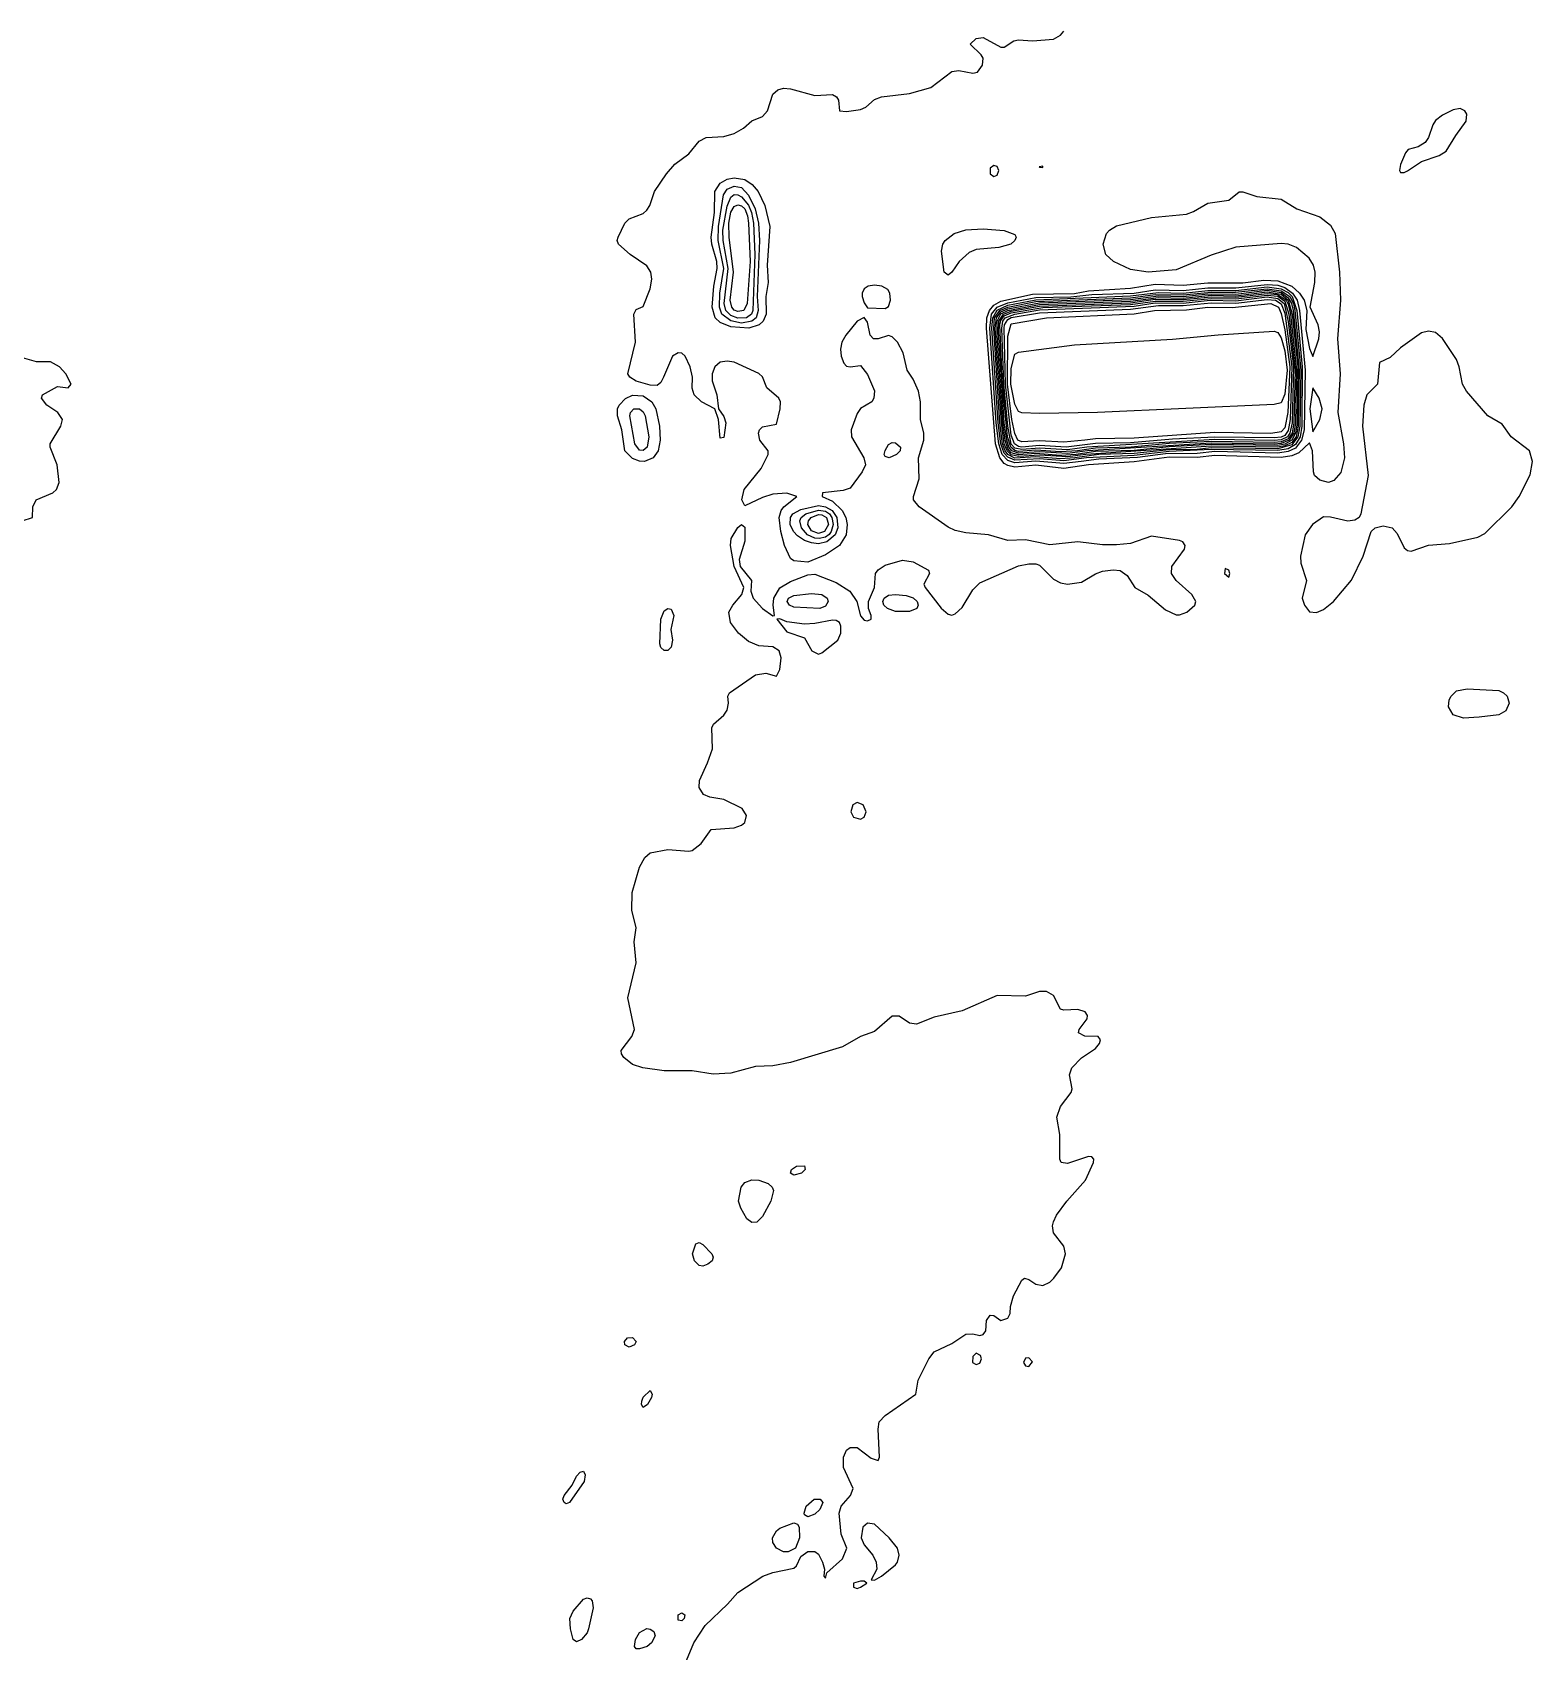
# Model space of a CAD drawing. Header units: inches. Extents: x 3308444 to 3309224, y 1376414 to 1377188.
# Drawn here: x 3308650.2 to 3308813.1, y 1376858.6 to 1377034.4 of the extents above; entities that cross this region are included whole.
import ezdxf

# ---------------------------------------------------------------- set-up
doc = ezdxf.new("R2010")
doc.units = ezdxf.units.IN
doc.header["$MEASUREMENT"] = 0

msp = doc.modelspace()

# ---------------------------------------------------------------- linework, layer by layer
for points, elevation in [([(3308721.24, 1376857.59), (3308722.03, 1376859.5), (3308723.27, 1376861.4), (3308725.68, 1376863.69), (3308726.81, 1376864.98), (3308729.51, 1376866.73), (3308730.61, 1376867.16), (3308732.9, 1376867.62), (3308733.18, 1376867.87), (3308733.66, 1376868.89), (3308734.42, 1376869.44), (3308735.18, 1376869.43), (3308735.56, 1376869.12), (3308735.98, 1376868.26), (3308736.2, 1376867.49), (3308736.13, 1376866.73), (3308736.32, 1376866.54), (3308736.48, 1376867.11), (3308738.17, 1376868.64), (3308738.65, 1376869.78), (3308738.03, 1376871.3), (3308737.81, 1376873.59), (3308738.02, 1376874.35), (3308739.02, 1376875.49), (3308739.34, 1376876.25), (3308738.26, 1376878.54), (3308738.29, 1376879.68), (3308738.61, 1376880.44), (3308738.99, 1376880.73), (3308739.75, 1376880.73), (3308741.27, 1376879.57), (3308742.04, 1376879.3), (3308742.2, 1376879.68), (3308742.04, 1376882.72), (3308742.15, 1376883.49), (3308742.8, 1376884.21), (3308746.13, 1376886.53), (3308746.37, 1376888.05), (3308747.55, 1376890.34), (3308748.13, 1376891.1), (3308750.03, 1376892.01), (3308751.55, 1376893.02), (3308752.32, 1376893.06), (3308753.08, 1376892.9), (3308753.46, 1376893), (3308753.74, 1376893.39), (3308753.8, 1376894.53), (3308754.22, 1376895.08), (3308754.6, 1376895.07), (3308755.36, 1376894.53), (3308756.12, 1376894.78), (3308756.37, 1376895.29), (3308756.4, 1376896.05), (3308756.75, 1376897.19), (3308757.65, 1376898.91), (3308757.93, 1376899.1), (3308758.41, 1376898.98), (3308759.17, 1376898.47), (3308759.93, 1376898.31), (3308760.69, 1376898.67), (3308761.11, 1376899.1), (3308761.94, 1376900.24), (3308762.37, 1376901.76), (3308762.22, 1376902.58), (3308761.07, 1376904.05), (3308760.98, 1376904.81), (3308761.07, 1376905.23), (3308761.42, 1376905.95), (3308762.54, 1376907.47), (3308764.54, 1376909.76), (3308765.41, 1376911.66), (3308765.45, 1376912.04), (3308765.26, 1376912.28), (3308764.88, 1376912.34), (3308762.6, 1376911.56), (3308761.91, 1376911.66), (3308761.77, 1376912.04), (3308761.76, 1376914.71), (3308761.44, 1376916.61), (3308761.86, 1376917.75), (3308763, 1376919.28), (3308763.1, 1376919.66), (3308762.81, 1376921.18), (3308763.09, 1376921.94), (3308764.12, 1376923.04), (3308765.64, 1376924.04), (3308766.09, 1376924.61), (3308766.2, 1376924.99), (3308765.93, 1376925.37), (3308764.5, 1376925.39), (3308763.78, 1376925.75), (3308763.87, 1376926.13), (3308764.75, 1376927.27), (3308764.78, 1376927.65), (3308764.52, 1376928.03), (3308763.74, 1376928.3), (3308762.22, 1376928.21), (3308761.84, 1376928.33), (3308761.07, 1376929.79), (3308760.31, 1376930.25), (3308759.55, 1376930.24), (3308758.03, 1376929.72), (3308754.98, 1376929.82), (3308751.17, 1376928.14), (3308748.13, 1376927.46), (3308746.22, 1376926.7), (3308745.46, 1376926.8), (3308744.32, 1376927.57), (3308743.56, 1376927.56), (3308741.66, 1376925.9), (3308740.13, 1376925.35), (3308738.16, 1376924.23), (3308732.52, 1376922.53), (3308730.61, 1376922.16), (3308728.71, 1376922.11), (3308726.04, 1376921.39), (3308724.14, 1376921.28), (3308721.86, 1376921.63), (3308718.81, 1376921.62), (3308716.48, 1376921.94), (3308715.35, 1376922.32), (3308714.42, 1376923.08), (3308714.17, 1376923.47), (3308714.15, 1376923.85), (3308715.3, 1376925.37), (3308715.59, 1376926.13), (3308714.85, 1376929.56), (3308715.76, 1376933.36), (3308715.53, 1376935.65), (3308715.76, 1376937.17), (3308715.28, 1376939.08), (3308715.31, 1376940.98), (3308716.14, 1376943.76), (3308716.72, 1376944.79), (3308717.29, 1376945.3), (3308719.19, 1376945.65), (3308721.47, 1376945.47), (3308721.86, 1376945.56), (3308722.83, 1376946.31), (3308723.9, 1376947.83), (3308726.42, 1376948.03), (3308727.19, 1376948.3), (3308727.57, 1376948.6), (3308727.74, 1376949.36), (3308727.27, 1376950.12), (3308725.28, 1376951.08), (3308723.76, 1376951.33), (3308723.06, 1376951.64), (3308722.6, 1376952.4), (3308722.65, 1376953.16), (3308723.52, 1376955.07), (3308724.04, 1376956.59), (3308723.97, 1376958.88), (3308724.17, 1376959.26), (3308725.28, 1376960.26), (3308725.65, 1376960.78), (3308725.79, 1376961.54), (3308725.73, 1376962.3), (3308725.9, 1376962.68), (3308728.71, 1376964.63), (3308729.85, 1376964.82), (3308730.99, 1376964.47), (3308731.37, 1376965.22), (3308731.5, 1376966.49), (3308731.3, 1376967.25), (3308730.61, 1376967.69), (3308729.09, 1376967.8), (3308727.95, 1376968.27), (3308726.86, 1376969.16), (3308725.99, 1376970.3), (3308725.84, 1376971.44), (3308726.26, 1376972.2), (3308727.23, 1376973.34), (3308727.46, 1376974.11), (3308726.42, 1376976.39), (3308725.99, 1376978.68), (3308726.09, 1376979.44), (3308726.81, 1376980.62), (3308727.19, 1376980.96), (3308727.57, 1376980.67), (3308727.57, 1376979.16), (3308726.93, 1376977.15), (3308727.04, 1376976.39), (3308728.28, 1376974.87), (3308728.2, 1376973.73), (3308728.46, 1376972.96), (3308729.47, 1376971.83), (3308730.61, 1376971.05), (3308730.8, 1376971.06), (3308730.63, 1376972.2), (3308730.7, 1376972.96), (3308731.37, 1376974.07), (3308732.52, 1376974.78), (3308734.42, 1376975.51), (3308735.18, 1376975.56), (3308737.47, 1376974.65), (3308738.96, 1376973.73), (3308739.72, 1376972.58), (3308740.13, 1376971.05), (3308740.51, 1376970.58), (3308740.89, 1376970.49), (3308741.27, 1376970.68), (3308741.28, 1376971.06), (3308740.99, 1376971.82), (3308740.98, 1376972.58), (3308741.64, 1376974.11), (3308741.76, 1376975.63), (3308742.04, 1376976.04), (3308742.8, 1376976.54), (3308744.7, 1376977.07), (3308745.84, 1376976.89), (3308747.52, 1376976.01), (3308747.61, 1376975.63), (3308747.01, 1376974.49), (3308747.16, 1376974.11), (3308748.89, 1376971.87), (3308749.65, 1376971.22), (3308750.03, 1376971.13), (3308750.41, 1376971.25), (3308751.17, 1376971.95), (3308752.32, 1376973.87), (3308753.08, 1376974.64), (3308757.27, 1376976.46), (3308758.41, 1376976.7), (3308759.17, 1376976.69), (3308759.55, 1376976.53), (3308761.07, 1376975.01), (3308761.84, 1376974.63), (3308762.6, 1376974.48), (3308764.12, 1376974.68), (3308765.64, 1376975.61), (3308766.4, 1376975.88), (3308767.55, 1376976.05), (3308768.31, 1376975.96), (3308769.07, 1376975.43), (3308769.92, 1376974.11), (3308771.35, 1376973.27), (3308773.26, 1376971.68), (3308774.4, 1376971.16), (3308774.78, 1376971.15), (3308775.56, 1376971.44), (3308776.44, 1376972.2), (3308776.55, 1376972.58), (3308776.1, 1376973.34), (3308774.4, 1376974.87), (3308773.9, 1376975.63), (3308773.92, 1376976.39), (3308775.31, 1376978.29), (3308775.38, 1376978.68), (3308775.11, 1376979.06), (3308774.78, 1376979.21), (3308771.74, 1376979.71), (3308769.45, 1376978.9), (3308767.93, 1376978.74), (3308766.4, 1376978.76), (3308763.74, 1376979.08), (3308760.69, 1376978.76), (3308758.03, 1376979.31), (3308756.12, 1376979.22), (3308754.03, 1376979.82), (3308751.55, 1376980.05), (3308750.41, 1376980.31), (3308749.65, 1376980.66), (3308746.48, 1376982.86), (3308745.88, 1376983.62), (3308745.87, 1376984.01), (3308746.49, 1376985.91), (3308746.44, 1376988.19), (3308747, 1376990.1), (3308746.99, 1376990.89), (3308746.64, 1376992.38), (3308746.64, 1376994.29), (3308746.44, 1376995.43), (3308745.84, 1376996.75), (3308745.19, 1376997.71), (3308744.74, 1376999.62), (3308744.13, 1377000.76), (3308743.56, 1377001.34), (3308743.18, 1377001.47), (3308742.04, 1377001.11), (3308741.52, 1377001.14), (3308741.19, 1377001.52), (3308740.89, 1377002.92), (3308740.51, 1377003.45), (3308739.75, 1377003.04), (3308738.53, 1377001.52), (3308738.09, 1377000.76), (3308737.96, 1377000), (3308738.03, 1376999.24), (3308738.3, 1376998.47), (3308738.61, 1376998.17), (3308738.99, 1376998.09), (3308740.13, 1376998.24), (3308740.89, 1376997.24), (3308741.66, 1376995.47), (3308741.57, 1376994.67), (3308741.35, 1376994.29), (3308740.13, 1376993.54), (3308739.75, 1376993.01), (3308739.1, 1376991.24), (3308739.14, 1376990.48), (3308740.47, 1376988.19), (3308740.68, 1376987.43), (3308740.31, 1376986.67), (3308738.99, 1376984.92), (3308738.23, 1376984.65), (3308736, 1376984.39), (3308735.96, 1376984.01), (3308737.09, 1376983.48), (3308738.14, 1376982.48), (3308738.52, 1376981.72), (3308738.66, 1376980.96), (3308738.55, 1376979.82), (3308737.84, 1376978.68), (3308736.32, 1376977.68), (3308734.42, 1376976.86), (3308732.9, 1376977), (3308732.52, 1376977.27), (3308731.88, 1376978.68), (3308731.46, 1376980.2), (3308731.28, 1376981.72), (3308731.5, 1376982.48), (3308731.78, 1376982.86), (3308733.22, 1376984.01), (3308732.14, 1376984.35), (3308730.61, 1376984.24), (3308729.47, 1376983.89), (3308727.57, 1376982.97), (3308727.22, 1376983.62), (3308727.48, 1376984.77), (3308729.34, 1376987.05), (3308730.1, 1376988.57), (3308730.11, 1376988.96), (3308729.18, 1376990.1), (3308729.05, 1376990.86), (3308729.15, 1376991.24), (3308729.47, 1376991.58), (3308730.99, 1376991.87), (3308731.41, 1376993.52), (3308731.43, 1376994.29), (3308731.27, 1376994.67), (3308729.95, 1376995.81), (3308729.47, 1376997), (3308729.09, 1376997.35), (3308726.42, 1376998.58), (3308725.66, 1376998.69), (3308724.9, 1376998.59), (3308724.31, 1376998.09), (3308724.03, 1376997.33), (3308724.03, 1376996.57), (3308724.53, 1376995.05), (3308724.69, 1376993.52), (3308725.28, 1376992.69), (3308725.5, 1376992), (3308725.28, 1376990.42), (3308724.9, 1376990.33), (3308724.7, 1376992.38), (3308724.31, 1376993.52), (3308722.87, 1376994.29), (3308722.07, 1376995.05), (3308721.86, 1376995.75), (3308721.89, 1376996.95), (3308721.64, 1376998.09), (3308721.09, 1376999.24), (3308720.71, 1376999.56), (3308720.31, 1376999.62), (3308719.71, 1376999.24), (3308718.74, 1376996.95), (3308718.43, 1376996.38), (3308718.05, 1376996.05), (3308717.29, 1376996.08), (3308715.76, 1376996.51), (3308715.09, 1376996.95), (3308714.87, 1376997.33), (3308715.68, 1377000.76), (3308715.5, 1377003.81), (3308715.76, 1377004.29), (3308716.53, 1377004.65), (3308717.29, 1377006.57), (3308717.48, 1377007.61), (3308717.36, 1377008.37), (3308716.91, 1377009.06), (3308715.12, 1377010.28), (3308713.86, 1377011.42), (3308713.71, 1377011.8), (3308713.79, 1377012.18), (3308714.54, 1377013.7), (3308715, 1377014.17), (3308716.53, 1377014.75), (3308716.91, 1377015.08), (3308717.24, 1377015.61), (3308717.77, 1377017.13), (3308719.06, 1377019.04), (3308719.95, 1377020.09), (3308721.47, 1377021.21), (3308722.62, 1377022.59), (3308723.38, 1377022.98), (3308725.28, 1377023.11), (3308726.42, 1377023.41), (3308727.43, 1377023.99), (3308728.33, 1377024.8), (3308729.47, 1377025.28), (3308730.04, 1377025.89), (3308730.61, 1377027.68), (3308731.15, 1377028.17), (3308731.76, 1377028.34), (3308732.52, 1377028.28), (3308735.18, 1377027.54), (3308737.09, 1377027.66), (3308737.5, 1377027.41), (3308737.74, 1377027.03), (3308737.85, 1377025.89), (3308738.61, 1377025.8), (3308740.13, 1377026.02), (3308740.69, 1377026.27), (3308741.66, 1377027.1), (3308742.42, 1377027.39), (3308745.46, 1377027.76), (3308747.75, 1377028.41), (3308750.03, 1377030.14), (3308750.79, 1377030.28), (3308752.32, 1377029.96), (3308752.84, 1377030.08), (3308753.37, 1377030.84), (3308753.43, 1377031.6), (3308753.23, 1377031.98), (3308752.04, 1377033.12), (3308752.7, 1377033.73), (3308753.46, 1377033.86), (3308755.36, 1377032.8), (3308755.74, 1377032.81), (3308756.79, 1377033.5), (3308757.27, 1377033.61), (3308758.79, 1377033.49), (3308761.07, 1377033.65), (3308761.84, 1377034.11), (3308762.22, 1377034.54)], 4479), ([(3308799.53, 1377019.37), (3308801.05, 1377020.39), (3308802.96, 1377021.03), (3308803.72, 1377021.49), (3308804.76, 1377023.22), (3308805.89, 1377024.75), (3308805.98, 1377025.51), (3308805.76, 1377025.89), (3308805.24, 1377026.13), (3308804.48, 1377025.98), (3308803.34, 1377025.43), (3308802.58, 1377024.84), (3308802.27, 1377024.37), (3308801.81, 1377022.99), (3308801.43, 1377022.46), (3308800.67, 1377021.99), (3308799.61, 1377021.7), (3308799.32, 1377021.32), (3308798.77, 1377020.07), (3308798.65, 1377019.42), (3308798.77, 1377019.2), (3308799.15, 1377019.18), (3308799.53, 1377019.37)], 4479), ([(3308754.98, 1377018.9), (3308755.15, 1377019.42), (3308754.98, 1377019.83), (3308754.6, 1377019.96), (3308754.22, 1377019.64), (3308754.19, 1377019.04), (3308754.6, 1377018.77), (3308754.98, 1377018.9)], 4479), ([(3308759.93, 1377019.74), (3308759.93, 1377019.86), (3308759.53, 1377019.8), (3308759.55, 1377019.78), (3308759.93, 1377019.74)], 4479), ([(3308727.98, 1377002.28), (3308726.04, 1377002.43), (3308724.9, 1377002.9), (3308724.34, 1377003.42), (3308724, 1377004.57), (3308724.2, 1377006.85), (3308724.55, 1377008.76), (3308724.51, 1377009.52), (3308723.98, 1377011.42), (3308723.9, 1377012.18), (3308724.27, 1377014.85), (3308724.29, 1377017.13), (3308724.9, 1377018.02), (3308725.66, 1377018.45), (3308726.42, 1377018.61), (3308727.57, 1377018.44), (3308728.36, 1377017.89), (3308729, 1377017.13), (3308729.72, 1377015.61), (3308730.26, 1377013.32), (3308729.98, 1377009.14), (3308730.11, 1377007.23), (3308729.83, 1377005.71), (3308729.87, 1377003.81), (3308729.54, 1377003.04), (3308729.13, 1377002.66), (3308727.98, 1377002.28)], 4480), ([(3308728.34, 1377003.04), (3308727.19, 1377002.84), (3308726.04, 1377003.07), (3308725.08, 1377003.81), (3308724.8, 1377004.57), (3308724.83, 1377006.09), (3308725.29, 1377008.76), (3308724.67, 1377011.8), (3308724.69, 1377013.32), (3308725.26, 1377016.75), (3308725.66, 1377017.39), (3308726.42, 1377017.72), (3308727.19, 1377017.57), (3308727.95, 1377016.73), (3308728.69, 1377015.23), (3308729.03, 1377013.7), (3308729.16, 1377011.8), (3308728.92, 1377005.71), (3308729.01, 1377004.19), (3308728.79, 1377003.42), (3308728.34, 1377003.04)], 4481), ([(3308727.76, 1377003.42), (3308726.81, 1377003.37), (3308726.04, 1377003.64), (3308725.51, 1377004.19), (3308725.32, 1377004.95), (3308725.77, 1377008.76), (3308725.2, 1377011.8), (3308725.16, 1377012.94), (3308725.66, 1377015.53), (3308726.04, 1377016.49), (3308726.42, 1377016.78), (3308726.81, 1377016.76), (3308727.19, 1377016.53), (3308727.95, 1377015.64), (3308728.3, 1377014.85), (3308728.52, 1377013.7), (3308728.64, 1377010.28), (3308728.43, 1377004.19), (3308728.3, 1377003.81), (3308727.76, 1377003.42)], 4482), ([(3308790.96, 1376985.53), (3308790.01, 1376985.76), (3308789.43, 1376986.29), (3308789.3, 1376986.67), (3308789.22, 1376988.96), (3308788.87, 1376989.83), (3308787.73, 1376988.75), (3308786.97, 1376988.42), (3308785.82, 1376988.23), (3308778.59, 1376988.46), (3308776.68, 1376988.25), (3308773.64, 1376988.28), (3308769.83, 1376987.76), (3308764.88, 1376987.44), (3308762.22, 1376987.03), (3308759.17, 1376987.4), (3308756.89, 1376987.18), (3308756.12, 1376987.37), (3308755.74, 1376987.59), (3308755.24, 1376988.19), (3308754.79, 1376989.72), (3308753.8, 1377002.28), (3308753.86, 1377003.42), (3308754.12, 1377004.19), (3308754.6, 1377004.77), (3308755.36, 1377005.22), (3308758.79, 1377005.98), (3308763.36, 1377006.06), (3308764.88, 1377006.32), (3308769.45, 1377006.63), (3308772.12, 1377007.06), (3308775.16, 1377006.95), (3308777.83, 1377007.19), (3308781.63, 1377007.22), (3308783.92, 1377007.49), (3308785.44, 1377007.41), (3308786.97, 1377006.83), (3308787.79, 1377006.09), (3308788.31, 1377005.33), (3308788.6, 1377004.19), (3308788.49, 1377002.13), (3308788.87, 1377000.08), (3308789.25, 1376999.21), (3308789.89, 1377001.14), (3308789.98, 1377001.9), (3308789.84, 1377002.66), (3308788.96, 1377004.57), (3308789.46, 1377007.23), (3308789.51, 1377008.37), (3308789.3, 1377009.14), (3308788.83, 1377009.9), (3308787.47, 1377011.04), (3308786.58, 1377011.39), (3308785.82, 1377011.47), (3308780.87, 1377011.09), (3308778.21, 1377010.22), (3308774.4, 1377008.63), (3308771.35, 1377008.38), (3308769.45, 1377008.67), (3308767.6, 1377009.52), (3308766.77, 1377010.28), (3308766.47, 1377011.42), (3308766.84, 1377012.56), (3308767.17, 1377012.94), (3308767.93, 1377013.4), (3308771.74, 1377014.31), (3308775.54, 1377014.67), (3308776.3, 1377014.95), (3308777.83, 1377015.85), (3308780.11, 1377016.18), (3308781.25, 1377017.07), (3308781.63, 1377017.08), (3308783.16, 1377016.57), (3308785.82, 1377016.3), (3308787.49, 1377015.23), (3308790.01, 1377014.37), (3308791.15, 1377013.47), (3308791.66, 1377012.56), (3308792.15, 1377008.37), (3308792.24, 1377005.33), (3308791.94, 1377001.14), (3308792.21, 1376997.33), (3308791.97, 1376993.14), (3308792.56, 1376989.72), (3308792.68, 1376988.19), (3308792.3, 1376986.59), (3308791.53, 1376985.73), (3308790.96, 1376985.53)], 4480), ([(3308727.47, 1377004.19), (3308726.81, 1377004.1), (3308726.42, 1377004.25), (3308726.15, 1377004.57), (3308725.98, 1377005.33), (3308726.33, 1377008.37), (3308725.85, 1377012.18), (3308725.84, 1377013.7), (3308726.04, 1377014.88), (3308726.42, 1377015.51), (3308726.81, 1377015.68), (3308727.19, 1377015.58), (3308727.57, 1377015.23), (3308727.87, 1377014.47), (3308727.97, 1377013.7), (3308728.14, 1377009.52), (3308727.83, 1377004.95), (3308727.47, 1377004.19)], 4483), ([(3308750.05, 1377008.37), (3308749.65, 1377008.03), (3308749.2, 1377008.37), (3308748.93, 1377010.66), (3308749.08, 1377011.42), (3308749.32, 1377011.8), (3308750.29, 1377012.56), (3308751.55, 1377012.97), (3308753.46, 1377013.08), (3308755.74, 1377012.88), (3308756.89, 1377012.44), (3308757.02, 1377012.18), (3308756.9, 1377011.8), (3308756.44, 1377011.42), (3308755.16, 1377011.04), (3308752.7, 1377010.84), (3308751.94, 1377010.51), (3308750.84, 1377009.52), (3308750.05, 1377008.37)], 4480), ([(3308742.8, 1377004.4), (3308743.18, 1377004.64), (3308743.37, 1377005.33), (3308743.31, 1377006.09), (3308743.09, 1377006.47), (3308742.43, 1377006.85), (3308741.66, 1377006.94), (3308740.95, 1377006.85), (3308740.51, 1377006.57), (3308740.3, 1377006.09), (3308740.31, 1377005.71), (3308740.51, 1377005.02), (3308740.89, 1377004.49), (3308742.8, 1377004.4)], 4479), ([(3308764.08, 1376987.81), (3308762.22, 1376987.57), (3308759.17, 1376987.85), (3308756.89, 1376987.66), (3308756.12, 1376987.91), (3308755.5, 1376988.57), (3308755.13, 1376989.72), (3308754.87, 1376992), (3308754.16, 1377002.28), (3308754.35, 1377003.81), (3308754.98, 1377004.55), (3308756.12, 1377005.02), (3308759.17, 1377005.62), (3308762.98, 1377005.68), (3308765.26, 1377005.93), (3308769.83, 1377006.07), (3308772.12, 1377006.43), (3308775.16, 1377006.38), (3308777.83, 1377006.66), (3308780.87, 1377006.65), (3308784.3, 1377007.04), (3308785.44, 1377006.94), (3308786.2, 1377006.71), (3308787.05, 1377006.09), (3308787.54, 1377005.33), (3308787.8, 1377004.19), (3308788.41, 1376997.71), (3308788.3, 1376991.24), (3308788.03, 1376990.1), (3308787.35, 1376989.26), (3308786.58, 1376988.9), (3308785.44, 1376988.7), (3308778.59, 1376988.87), (3308776.68, 1376988.68), (3308773.26, 1376988.63), (3308770.21, 1376988.24), (3308766.02, 1376988.06), (3308764.08, 1376987.81)], 4481), ([(3308764.67, 1376988.19), (3308762.22, 1376987.88), (3308759.55, 1376988.09), (3308756.89, 1376987.94), (3308756.12, 1376988.26), (3308755.74, 1376988.69), (3308755.38, 1376989.72), (3308755.08, 1376992), (3308754.39, 1377002.28), (3308754.48, 1377003.42), (3308754.98, 1377004.23), (3308756.12, 1377004.78), (3308759.17, 1377005.36), (3308769.45, 1377005.78), (3308772.5, 1377006.17), (3308775.16, 1377006.09), (3308777.83, 1377006.38), (3308780.87, 1377006.37), (3308784.3, 1377006.77), (3308785.82, 1377006.57), (3308786.58, 1377006.15), (3308787, 1377005.71), (3308787.52, 1377004.19), (3308788.1, 1376998.09), (3308788.05, 1376991.62), (3308787.86, 1376990.48), (3308787.35, 1376989.64), (3308786.58, 1376989.18), (3308785.44, 1376988.98), (3308778.21, 1376989.09), (3308773.64, 1376988.89), (3308769.83, 1376988.46), (3308764.67, 1376988.19)], 4482), ([(3308763.39, 1376988.19), (3308761.84, 1376988.1), (3308759.17, 1376988.31), (3308756.89, 1376988.17), (3308756.12, 1376988.56), (3308755.83, 1376988.96), (3308755.56, 1376989.72), (3308755.26, 1376992), (3308754.59, 1377002.28), (3308754.69, 1377003.42), (3308755.25, 1377004.19), (3308756.12, 1377004.56), (3308759.17, 1377005.17), (3308769.45, 1377005.57), (3308772.12, 1377005.95), (3308775.16, 1377005.9), (3308778.21, 1377006.2), (3308780.49, 1377006.14), (3308784.3, 1377006.57), (3308785.82, 1377006.35), (3308786.73, 1377005.71), (3308787.14, 1377004.95), (3308787.29, 1377004.19), (3308787.93, 1376997.71), (3308787.84, 1376991.62), (3308787.62, 1376990.48), (3308786.97, 1376989.61), (3308785.44, 1376989.17), (3308778.21, 1376989.29), (3308776.68, 1376989.12), (3308773.64, 1376989.07), (3308769.83, 1376988.67), (3308766.02, 1376988.56), (3308763.39, 1376988.19)], 4483), ([(3308764.59, 1376988.57), (3308762.6, 1376988.31), (3308759.55, 1376988.49), (3308757.27, 1376988.33), (3308756.5, 1376988.51), (3308756.05, 1376988.96), (3308755.74, 1376989.72), (3308755.43, 1376992), (3308754.76, 1377002.28), (3308754.89, 1377003.42), (3308755.36, 1377004.04), (3308756.12, 1377004.39), (3308759.55, 1377005.02), (3308769.45, 1377005.39), (3308772.5, 1377005.78), (3308775.16, 1377005.72), (3308777.83, 1377006.01), (3308780.87, 1377005.98), (3308784.3, 1377006.39), (3308785.82, 1377006.15), (3308786.58, 1377005.59), (3308786.93, 1377004.95), (3308787.11, 1377004.19), (3308787.75, 1376997.71), (3308787.66, 1376991.62), (3308787.42, 1376990.48), (3308786.97, 1376989.86), (3308786.2, 1376989.49), (3308785.44, 1376989.36), (3308778.21, 1376989.46), (3308764.59, 1376988.57)], 4484), ([(3308763.53, 1376988.57), (3308761.84, 1376988.47), (3308759.17, 1376988.66), (3308757.27, 1376988.51), (3308756.5, 1376988.74), (3308756.12, 1376989.18), (3308755.83, 1376990.1), (3308755.58, 1376992), (3308754.96, 1377001.52), (3308754.96, 1377003.04), (3308755.36, 1377003.82), (3308756.12, 1377004.21), (3308759.55, 1377004.84), (3308769.45, 1377005.21), (3308772.5, 1377005.61), (3308775.16, 1377005.55), (3308778.21, 1377005.86), (3308780.87, 1377005.81), (3308784.3, 1377006.22), (3308785.82, 1377005.96), (3308786.56, 1377005.33), (3308787, 1377003.81), (3308787.6, 1376998.09), (3308787.53, 1376992), (3308787.36, 1376990.86), (3308786.96, 1376990.1), (3308786.2, 1376989.67), (3308785.44, 1376989.53), (3308778.21, 1376989.63), (3308773.64, 1376989.41), (3308769.83, 1376989.01), (3308765.64, 1376988.89), (3308763.53, 1376988.57)], 4485), ([(3308764.79, 1376988.96), (3308762.6, 1376988.67), (3308759.55, 1376988.84), (3308757.27, 1376988.69), (3308756.54, 1376988.96), (3308756.24, 1376989.34), (3308756, 1376990.1), (3308755.73, 1376992), (3308755.11, 1377001.9), (3308755.14, 1377003.04), (3308755.64, 1377003.81), (3308756.5, 1377004.12), (3308759.55, 1377004.67), (3308769.45, 1377005.04), (3308772.12, 1377005.42), (3308775.16, 1377005.39), (3308778.21, 1377005.7), (3308780.87, 1377005.64), (3308784.3, 1377006.05), (3308785.44, 1377005.92), (3308786.34, 1377005.33), (3308786.58, 1377004.9), (3308786.82, 1377003.81), (3308787.46, 1376997.71), (3308787.37, 1376992), (3308787.18, 1376990.86), (3308786.68, 1376990.1), (3308785.82, 1376989.76), (3308785.06, 1376989.68), (3308778.21, 1376989.8), (3308764.79, 1376988.96)], 4486), ([(3308763.68, 1376988.96), (3308761.84, 1376988.85), (3308759.17, 1376989.02), (3308757.27, 1376988.88), (3308756.89, 1376988.98), (3308756.46, 1376989.34), (3308756.1, 1376990.48), (3308755.54, 1376996.19), (3308755.27, 1377002.66), (3308755.36, 1377003.13), (3308755.74, 1377003.63), (3308756.5, 1377003.93), (3308759.93, 1377004.51), (3308769.45, 1377004.85), (3308772.12, 1377005.23), (3308775.16, 1377005.2), (3308778.21, 1377005.52), (3308780.87, 1377005.46), (3308784.3, 1377005.87), (3308785.44, 1377005.74), (3308786.2, 1377005.2), (3308786.65, 1377003.81), (3308787.31, 1376997.71), (3308787.19, 1376992), (3308786.99, 1376990.86), (3308786.58, 1376990.28), (3308785.82, 1376989.95), (3308785.06, 1376989.87), (3308778.21, 1376989.98), (3308773.64, 1376989.74), (3308769.52, 1376989.34), (3308765.64, 1376989.25), (3308763.68, 1376988.96)], 4487), ([(3308764.69, 1376989.34), (3308762.6, 1376989.08), (3308759.55, 1376989.24), (3308757.65, 1376989.1), (3308756.89, 1376989.25), (3308756.5, 1376989.69), (3308756.12, 1376991.62), (3308755.69, 1376996.19), (3308755.48, 1377002.28), (3308755.58, 1377003.04), (3308755.84, 1377003.42), (3308756.89, 1377003.8), (3308759.55, 1377004.26), (3308769.83, 1377004.66), (3308772.12, 1377005.02), (3308775.16, 1377005.01), (3308778.08, 1377005.33), (3308780.87, 1377005.26), (3308784.3, 1377005.67), (3308785.44, 1377005.51), (3308786.12, 1377004.95), (3308786.58, 1377003), (3308787.14, 1376998.09), (3308787.01, 1376992), (3308786.75, 1376990.86), (3308786.48, 1376990.48), (3308785.82, 1376990.16), (3308785.06, 1376990.07), (3308778.59, 1376990.2), (3308764.69, 1376989.34)], 4488), ([(3308762.44, 1376989.34), (3308759.55, 1376989.53), (3308757.65, 1376989.37), (3308757.27, 1376989.42), (3308756.83, 1376989.72), (3308756.5, 1376990.66), (3308755.88, 1376996.19), (3308755.73, 1377002.28), (3308755.76, 1377002.66), (3308756.12, 1377003.24), (3308756.5, 1377003.43), (3308759.55, 1377003.95), (3308769.45, 1377004.35), (3308772.5, 1377004.74), (3308775.16, 1377004.73), (3308778.21, 1377005.05), (3308780.87, 1377005), (3308784.3, 1377005.4), (3308785.18, 1377005.33), (3308785.82, 1377004.93), (3308786.2, 1377003.91), (3308786.98, 1376998.09), (3308786.79, 1376992.38), (3308786.58, 1376991.15), (3308786.2, 1376990.64), (3308785.82, 1376990.44), (3308785.06, 1376990.36), (3308778.59, 1376990.45), (3308774.02, 1376990.24), (3308769.45, 1376989.82), (3308765.64, 1376989.74), (3308762.44, 1376989.34)], 4489), ([(3308764.5, 1376990.1), (3308762.22, 1376989.91), (3308759.55, 1376990.03), (3308757.65, 1376989.94), (3308757.22, 1376990.1), (3308756.89, 1376990.84), (3308756.57, 1376992.38), (3308756.09, 1376996.19), (3308756.12, 1377001.42), (3308756.5, 1377002.74), (3308760.31, 1377003.4), (3308769.83, 1377003.85), (3308772.06, 1377004.19), (3308775.54, 1377004.27), (3308777.83, 1377004.57), (3308780.49, 1377004.53), (3308784.68, 1377004.95), (3308785.5, 1377004.57), (3308785.82, 1377003.86), (3308786.2, 1377002.1), (3308786.75, 1376998.09), (3308786.53, 1376993.14), (3308786.2, 1376991.46), (3308785.82, 1376991.03), (3308784.68, 1376990.84), (3308778.59, 1376990.95), (3308769.83, 1376990.35), (3308765.64, 1376990.28), (3308764.5, 1376990.1)], 4490), ([(3308789.63, 1376971.39), (3308790.39, 1376971.72), (3308791.5, 1376972.58), (3308793.44, 1376974.9), (3308794.7, 1376977.53), (3308795.57, 1376980.2), (3308796.03, 1376980.58), (3308796.87, 1376980.83), (3308797.86, 1376980.58), (3308798.39, 1376979.97), (3308799.15, 1376978.43), (3308799.53, 1376978.13), (3308799.91, 1376978.06), (3308801.81, 1376978.72), (3308804.1, 1376978.9), (3308807.15, 1376979.58), (3308807.91, 1376979.98), (3308810.87, 1376982.86), (3308811.66, 1376984.01), (3308812.86, 1376986.36), (3308813.11, 1376987.81), (3308812.76, 1376988.96), (3308810.79, 1376990.48), (3308809.81, 1376991.85), (3308808.23, 1376992.76), (3308805.93, 1376995.43), (3308805.49, 1376996.19), (3308805.14, 1376998.09), (3308804.86, 1376998.86), (3308803.34, 1377001.16), (3308802.58, 1377001.8), (3308801.81, 1377001.96), (3308801.05, 1377001.77), (3308798.77, 1377000.13), (3308797.63, 1376999.11), (3308796.48, 1376998.55), (3308796.27, 1376996.19), (3308795.12, 1376995.05), (3308794.78, 1376993.91), (3308794.65, 1376991.62), (3308795.27, 1376986.29), (3308794.47, 1376982.1), (3308794.28, 1376981.72), (3308793.82, 1376981.42), (3308793.06, 1376981.31), (3308791.15, 1376981.75), (3308790.39, 1376981.78), (3308789.21, 1376980.96), (3308788.41, 1376979.82), (3308787.89, 1376977.53), (3308787.94, 1376976.77), (3308788.54, 1376974.87), (3308788.08, 1376972.96), (3308788.33, 1376972.2), (3308788.87, 1376971.47), (3308789.63, 1376971.39)], 4479), ([(3308765.85, 1376993.14), (3308759.55, 1376993.01), (3308757.65, 1376993.07), (3308757.27, 1376993.23), (3308756.89, 1376994.01), (3308756.45, 1376996.19), (3308756.5, 1376997.91), (3308756.89, 1376999.44), (3308757.27, 1376999.69), (3308763.36, 1377000.46), (3308774.02, 1377001.1), (3308778.97, 1377001.57), (3308785.06, 1377001.94), (3308785.44, 1377001.81), (3308785.82, 1377001.23), (3308786.2, 1376999.82), (3308786.45, 1376997.71), (3308786.2, 1376995.13), (3308785.82, 1376994.16), (3308785.06, 1376993.99), (3308765.85, 1376993.14)], 4491), ([(3308649.09, 1376981.34), (3308650.2, 1376981.72), (3308650.25, 1376982.86), (3308650.61, 1376983.62), (3308652.41, 1376984.39), (3308652.8, 1376984.77), (3308653.1, 1376985.53), (3308652.89, 1376987.43), (3308652.12, 1376989.34), (3308652.11, 1376989.72), (3308653.29, 1376991.62), (3308653.46, 1376992.38), (3308652.96, 1376993.14), (3308651.76, 1376993.91), (3308651.17, 1376994.67), (3308651.31, 1376995.05), (3308652.94, 1376995.93), (3308654.08, 1376995.81), (3308654.42, 1376996.19), (3308653.84, 1376997.33), (3308653.13, 1376998.09), (3308652.18, 1376998.63), (3308650.65, 1376998.63), (3308648.37, 1376999.28)], 4478), ([(3308716.66, 1376987.81), (3308716.14, 1376987.83), (3308715.38, 1376988.11), (3308714.54, 1376988.96), (3308714.21, 1376991.24), (3308713.75, 1376992.76), (3308713.74, 1376993.52), (3308713.91, 1376993.91), (3308714.62, 1376994.64), (3308715.38, 1376994.99), (3308716.53, 1376994.95), (3308717.45, 1376994.29), (3308717.88, 1376993.52), (3308718.3, 1376991.62), (3308718.38, 1376990.1), (3308718.16, 1376988.96), (3308717.61, 1376988.19), (3308716.66, 1376987.81)], 4479), ([(3308789.25, 1376991.02), (3308790.01, 1376992.38), (3308790.26, 1376993.52), (3308789.93, 1376994.67), (3308789.25, 1376995.8), (3308788.93, 1376993.52), (3308789.25, 1376991.02)], 4480), ([(3308716.97, 1376989.34), (3308716.53, 1376988.98), (3308716.14, 1376989.04), (3308715.6, 1376989.72), (3308715.06, 1376992.76), (3308715.14, 1376993.14), (3308715.51, 1376993.52), (3308716.14, 1376993.53), (3308716.53, 1376993.2), (3308716.75, 1376992.76), (3308717.14, 1376990.48), (3308716.97, 1376989.34)], 4480), ([(3308743.25, 1376988.19), (3308742.8, 1376988.34), (3308742.7, 1376988.57), (3308742.8, 1376989), (3308743.18, 1376989.64), (3308743.56, 1376989.85), (3308743.94, 1376989.83), (3308744.46, 1376989.34), (3308744.42, 1376988.96), (3308744.05, 1376988.57), (3308743.25, 1376988.19)], 4479), ([(3308736.48, 1376979.06), (3308735.56, 1376978.86), (3308734.8, 1376978.95), (3308734.04, 1376979.22), (3308733.28, 1376979.72), (3308732.84, 1376980.2), (3308732.49, 1376980.96), (3308732.52, 1376981.72), (3308732.77, 1376982.1), (3308733.66, 1376982.6), (3308735.56, 1376983.01), (3308736.32, 1376982.89), (3308737.03, 1376982.48), (3308737.55, 1376981.72), (3308737.65, 1376980.58), (3308737.36, 1376979.82), (3308736.48, 1376979.06)], 4480), ([(3308735.65, 1376979.44), (3308735.18, 1376979.47), (3308734.38, 1376979.82), (3308733.71, 1376980.58), (3308733.52, 1376981.34), (3308733.69, 1376981.72), (3308734.18, 1376982.1), (3308735.56, 1376982.52), (3308736.32, 1376982.4), (3308736.76, 1376982.1), (3308737.02, 1376981.72), (3308737.17, 1376980.96), (3308736.95, 1376980.2), (3308736.71, 1376979.87), (3308736.32, 1376979.6), (3308735.65, 1376979.44)], 4481), ([(3308736.23, 1376980.2), (3308735.56, 1376979.99), (3308734.8, 1376980.28), (3308734.41, 1376980.96), (3308734.46, 1376981.34), (3308734.77, 1376981.72), (3308735.56, 1376982.03), (3308735.94, 1376982.01), (3308736.43, 1376981.72), (3308736.65, 1376980.96), (3308736.23, 1376980.2)], 4482), ([(3308780.11, 1376975.23), (3308780.23, 1376975.63), (3308780.11, 1376976.01), (3308779.73, 1376976.18), (3308779.66, 1376975.63), (3308780.11, 1376975.23)], 4479), ([(3308735.72, 1376971.82), (3308732.9, 1376971.99), (3308732.42, 1376972.2), (3308732.17, 1376972.58), (3308732.31, 1376972.96), (3308732.9, 1376973.25), (3308734.8, 1376973.46), (3308735.94, 1376973.34), (3308736.5, 1376972.96), (3308736.62, 1376972.58), (3308736.32, 1376972.08), (3308735.72, 1376971.82)], 4480), ([(3308746.25, 1376971.82), (3308745.46, 1376971.5), (3308743.94, 1376971.52), (3308743.04, 1376971.82), (3308742.64, 1376972.2), (3308742.55, 1376972.58), (3308742.71, 1376972.96), (3308743.18, 1376973.27), (3308743.94, 1376973.37), (3308745.08, 1376973.25), (3308745.84, 1376972.99), (3308746.29, 1376972.58), (3308746.4, 1376972.2), (3308746.25, 1376971.82)], 4480), ([(3308719.58, 1376967.63), (3308719.19, 1376967.27), (3308718.81, 1376967.27), (3308718.43, 1376967.61), (3308718.33, 1376968.01), (3308718.45, 1376970.68), (3308718.81, 1376971.6), (3308719.19, 1376971.85), (3308719.57, 1376971.75), (3308719.84, 1376971.06), (3308719.53, 1376969.54), (3308719.71, 1376968.39), (3308719.58, 1376967.63)], 4479), ([(3308735.56, 1376966.86), (3308735.94, 1376967.01), (3308737.68, 1376968.39), (3308738, 1376969.16), (3308738, 1376969.92), (3308737.85, 1376970.31), (3308737.47, 1376970.55), (3308737.09, 1376970.56), (3308735.18, 1376970.19), (3308734.04, 1376970.15), (3308732.14, 1376970.4), (3308731.37, 1376970.72), (3308731.04, 1376970.68), (3308732.14, 1376969.3), (3308734.04, 1376968.66), (3308734.85, 1376967.25), (3308735.56, 1376966.86)], 4479), ([(3308807.3, 1376960.02), (3308805.62, 1376959.93), (3308804.48, 1376960.29), (3308803.98, 1376961.16), (3308804.06, 1376961.92), (3308804.25, 1376962.3), (3308804.86, 1376962.88), (3308806, 1376963.1), (3308809.43, 1376962.92), (3308809.95, 1376962.68), (3308810.34, 1376962.3), (3308810.55, 1376961.54), (3308810.19, 1376960.73), (3308809.43, 1376960.3), (3308807.3, 1376960.02)], 4480), ([(3308740.13, 1376948.97), (3308740.51, 1376949.17), (3308740.74, 1376949.74), (3308740.4, 1376950.5), (3308739.75, 1376950.76), (3308739.29, 1376950.5), (3308739.06, 1376949.74), (3308739.37, 1376949.16), (3308740.13, 1376948.97)], 4479), ([(3308733.72, 1376910.52), (3308732.9, 1376910.29), (3308732.52, 1376910.52), (3308732.64, 1376910.9), (3308733.19, 1376911.28), (3308734.04, 1376911.32), (3308734.11, 1376910.9), (3308733.72, 1376910.52)], 4479), ([(3308728.85, 1376905.19), (3308728.33, 1376905.15), (3308727.78, 1376905.57), (3308727.12, 1376906.71), (3308726.87, 1376907.47), (3308727.16, 1376909), (3308727.57, 1376909.5), (3308728.33, 1376909.8), (3308729.09, 1376909.74), (3308730.09, 1376909.38), (3308730.53, 1376909), (3308730.69, 1376908.62), (3308730.37, 1376907.47), (3308729.47, 1376905.82), (3308728.85, 1376905.19)], 4479), ([(3308723.54, 1376900.62), (3308723, 1376900.43), (3308722.62, 1376900.49), (3308722.1, 1376901), (3308721.89, 1376901.76), (3308722.24, 1376902.84), (3308722.62, 1376902.97), (3308723, 1376902.76), (3308723.98, 1376901.76), (3308724.14, 1376901.38), (3308724.03, 1376901), (3308723.54, 1376900.62)], 4479), ([(3308715.59, 1376891.86), (3308715, 1376891.62), (3308714.54, 1376891.86), (3308714.49, 1376892.24), (3308714.81, 1376892.62), (3308715.38, 1376892.65), (3308715.76, 1376892.24), (3308715.59, 1376891.86)], 4479), ([(3308753.08, 1376889.87), (3308753.27, 1376890.34), (3308753.16, 1376890.72), (3308752.7, 1376890.97), (3308752.32, 1376890.62), (3308752.29, 1376889.96), (3308752.7, 1376889.73), (3308753.08, 1376889.87)], 4479), ([(3308758.41, 1376889.5), (3308758.79, 1376890.03), (3308758.41, 1376890.45), (3308758.03, 1376890.41), (3308757.82, 1376889.96), (3308758.03, 1376889.58), (3308758.41, 1376889.5)], 4479), ([(3308717, 1376885.39), (3308716.53, 1376885.06), (3308716.35, 1376885.39), (3308716.39, 1376885.77), (3308716.53, 1376886.19), (3308717.29, 1376886.91), (3308717.51, 1376886.53), (3308717.44, 1376886.15), (3308717, 1376885.39)], 4479), ([(3308708.53, 1376874.73), (3308708.15, 1376874.59), (3308707.96, 1376874.73), (3308707.81, 1376875.11), (3308707.94, 1376875.49), (3308708.8, 1376876.63), (3308709.29, 1376877.62), (3308709.67, 1376878.04), (3308710.05, 1376878.15), (3308710.24, 1376877.77), (3308710.13, 1376877.01), (3308708.53, 1376874.73)], 4479), ([(3308734.42, 1376873.2), (3308734.04, 1376873.39), (3308734, 1376873.59), (3308734.24, 1376874.35), (3308735.09, 1376875.11), (3308735.75, 1376875.11), (3308736.04, 1376874.73), (3308735.72, 1376873.97), (3308735.18, 1376873.48), (3308734.42, 1376873.2)], 4479), ([(3308732.26, 1376869.4), (3308731.76, 1376869.4), (3308730.99, 1376869.8), (3308730.61, 1376870.41), (3308730.58, 1376870.92), (3308730.99, 1376871.68), (3308731.37, 1376871.95), (3308732.9, 1376872.53), (3308733.28, 1376872.38), (3308733.47, 1376872.06), (3308733.5, 1376870.92), (3308733.06, 1376869.78), (3308732.26, 1376869.4)], 4479), ([(3308741.66, 1376866.32), (3308742.42, 1376866.73), (3308743.94, 1376867.96), (3308744.15, 1376868.26), (3308744.32, 1376869.02), (3308744.13, 1376869.78), (3308743.22, 1376870.92), (3308741.66, 1376872.39), (3308740.89, 1376872.5), (3308740.38, 1376872.06), (3308740.21, 1376870.92), (3308740.51, 1376870.16), (3308741.46, 1376869.02), (3308741.84, 1376868.26), (3308741.88, 1376867.49), (3308741.28, 1376866.35), (3308741.66, 1376866.32)], 4479), ([(3308740.13, 1376865.54), (3308740.8, 1376865.97), (3308740.51, 1376866.2), (3308740.13, 1376866.22), (3308739.37, 1376865.97), (3308739.37, 1376865.55), (3308739.75, 1376865.41), (3308740.13, 1376865.54)], 4479), ([(3308709.84, 1376859.88), (3308709.29, 1376859.62), (3308708.91, 1376859.88), (3308708.62, 1376861.02), (3308708.55, 1376862.16), (3308708.91, 1376862.96), (3308710.05, 1376864.26), (3308710.43, 1376864.41), (3308710.81, 1376864.29), (3308710.99, 1376864.07), (3308711.1, 1376863.31), (3308710.6, 1376861.02), (3308710.43, 1376860.59), (3308709.84, 1376859.88)], 4479), ([(3308720.99, 1376862.16), (3308720.71, 1376861.89), (3308720.33, 1376861.97), (3308720.33, 1376862.54), (3308720.71, 1376862.78), (3308721.03, 1376862.54), (3308720.99, 1376862.16)], 4479), ([(3308716.95, 1376859.12), (3308716.14, 1376858.84), (3308715.76, 1376858.86), (3308715.57, 1376859.12), (3308715.7, 1376859.88), (3308716.12, 1376860.64), (3308716.91, 1376861.06), (3308717.29, 1376861), (3308717.67, 1376860.72), (3308717.82, 1376860.26), (3308717.43, 1376859.5), (3308716.95, 1376859.12)], 4479)]:
    msp.add_lwpolyline(points, dxfattribs=dict(elevation=elevation))

doc.saveas('drawing.dxf')
